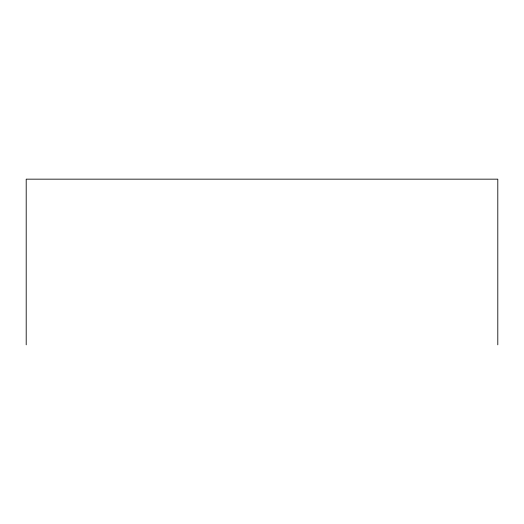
<?xml version="1.0" encoding="UTF-8"?>
<svg xmlns="http://www.w3.org/2000/svg" width="524" height="524" viewBox="0 0 524 524"><rect width="100%" height="100%" fill="white"/><g stroke="black" fill="none" stroke-linecap="round" stroke-linejoin="round"><path stroke-width="0.79" d="M497.8 344.838L497.8 179.162L26.2 179.162L26.2 344.838"/></g></svg>
